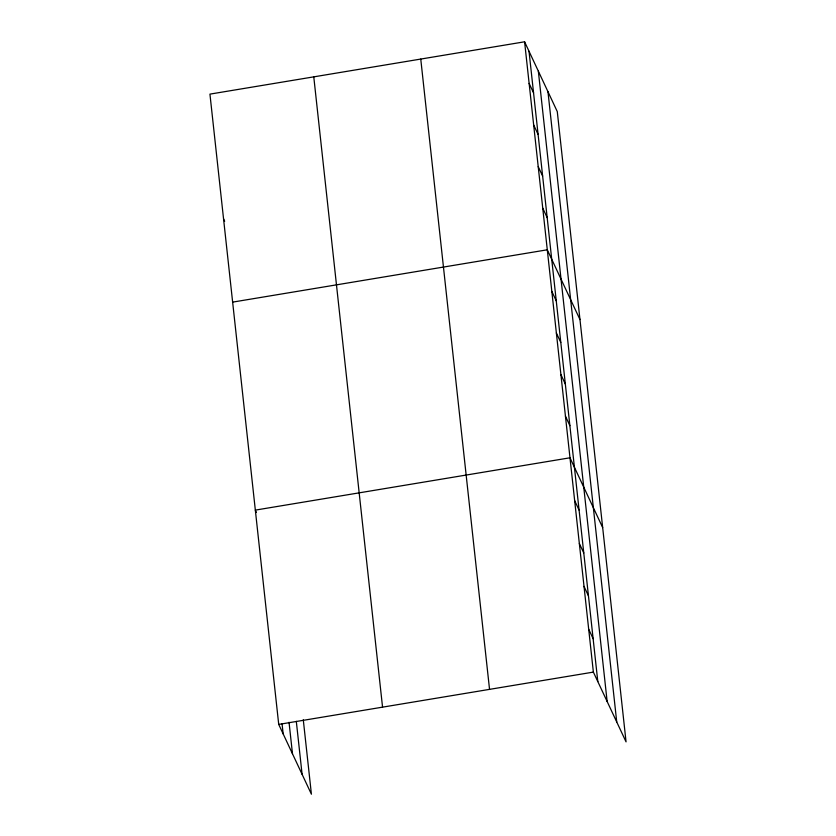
<?xml version="1.0" encoding="UTF-8"?>
<svg xmlns="http://www.w3.org/2000/svg" width="836" height="836" viewBox="0 0 836 836"><rect width="100%" height="100%" fill="white"/><g stroke="black" fill="none" stroke-linecap="round" stroke-linejoin="round"><path stroke-width="1.25" d="M524.59 41.8L593.372 672.102L626.059 741.877L557.278 111.585L524.59 41.8L209.94 94.123L278.722 724.415L311.41 794.2L303.29 719.827M232.638 302.12L547.287 249.797L579.975 319.582M278.722 724.415L593.372 672.102M529.125 83.401L533.567 92.859M533.671 125.003L538.102 134.46M538.206 166.604L542.637 176.062M542.752 208.195L547.183 217.663M551.823 291.398L556.264 300.866M556.368 333L560.799 342.457M560.904 374.601L565.345 384.058M565.449 416.203L569.88 425.66M602.672 527.579L569.985 457.794L255.335 510.117L256.443 512.478M574.666 500.659L579.097 510.117M579.338 543.515L583.779 552.983M584.019 586.381L588.45 595.838M588.701 629.236L593.132 638.704M223.557 218.917L224.665 221.289M547.956 91.678L616.738 721.98M538.342 71.164L607.135 701.467M529.021 51.268L597.803 681.559M420.759 59.063L489.541 689.366M313.772 76.849L382.554 707.152M296.31 721.353L302.089 774.293M289.037 722.273L292.485 753.79M282.056 723.798L283.153 733.883"/></g></svg>
